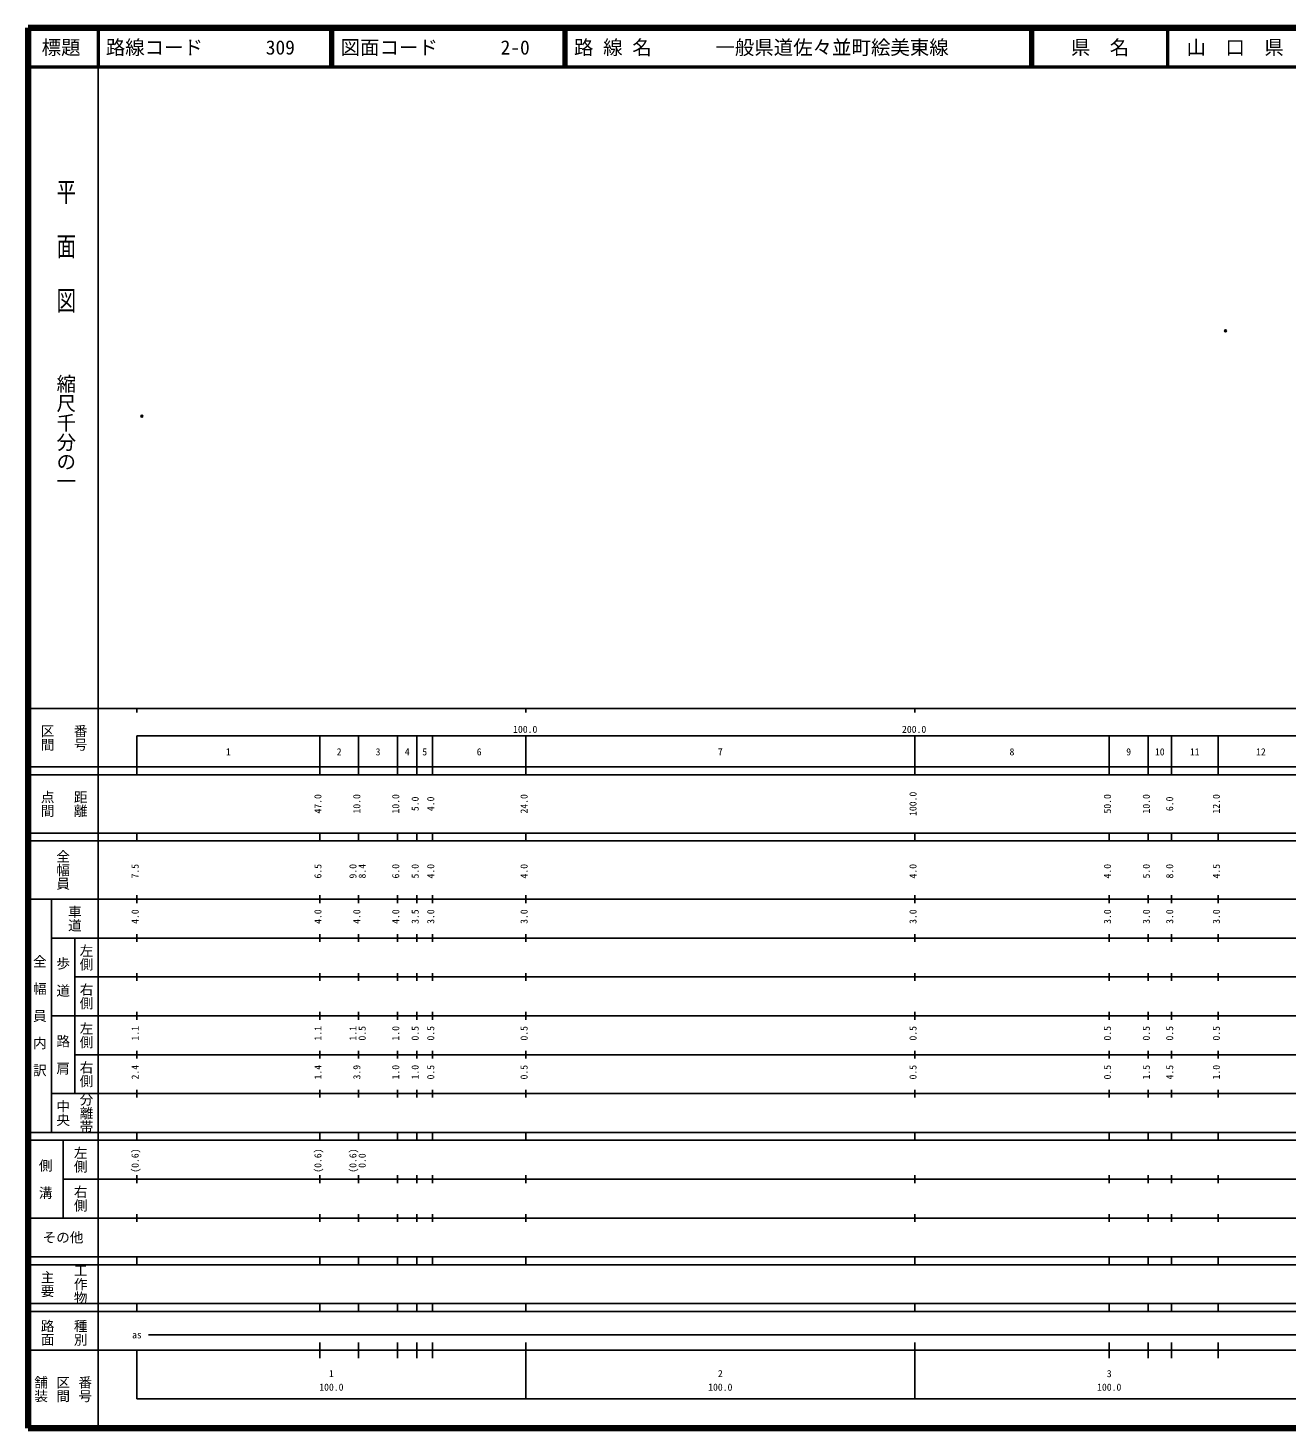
# Model space of a CAD drawing. Units: millimetres on the paper. Extents: x 40 to 680, y 20 to 380.
# Drawn here: x 40 to 363.7, y 20 to 380 of the extents above; entities that cross this region are included whole.
import ezdxf
from ezdxf.enums import TextEntityAlignment as Align

# ---------------------------------------------------------------- set-up
doc = ezdxf.new("R2010")
doc.units = ezdxf.units.MM
doc.header["$PDMODE"] = 32
doc.header["$PDSIZE"] = 0.5
doc.layers.add('M-OTRS', color=6, linetype='Continuous')
doc.layers.add('M-TTL-TXT', color=7, linetype='Continuous')
for name, color, linetype, lineweight in [('M-TTL', 2, 'Continuous', 140), ('M-TTL-BAND', 7, 'Continuous', 25), ('M-TTL-LINE', 7, 'Continuous', 50)]:
    doc.layers.add(name, color=color, linetype=linetype, lineweight=lineweight)
doc.styles.add('@ＭＳ ゴシック', font='')
doc.styles.add('ＭＳ ゴシック', font='')
doc.styles.get('@ＭＳ ゴシック').set_extended_font_data('@MS Gothic')
doc.styles.get('ＭＳ ゴシック').set_extended_font_data('MS Gothic')

msp = doc.modelspace()

# ---------------------------------------------------------------- linework, layer by layer
at = {"layer": 'M-OTRS'}
for p in [(347.897, 302.118), (69.286, 280.157)]:
    msp.add_point(p, dxfattribs=at)
at = {"layer": 'M-TTL'}
for p, q in [((40, 380), (40, 20)), ((680, 380), (40, 380)), ((40, 20), (680, 20))]:
    msp.add_line(p, q, dxfattribs=at)
at = {"layer": 'M-TTL-BAND'}
for p, q in [((58, 370), (58, 20)), ((40, 205), (579, 205)), ((68, 205), (68, 204)), ((168, 205), (168, 204)), ((268, 205), (268, 204)), ((68, 198), (579, 198)), ((68, 198), (68, 188)), ((115, 188), (115, 198)), ((125, 188), (125, 198)), ((135, 188), (135, 198)), ((140, 188), (140, 198)), ((144, 188), (144, 198)), ((168, 188), (168, 198)), ((268, 188), (268, 198)), ((318, 188), (318, 198)), ((328, 188), (328, 198)), ((334, 188), (334, 198)), ((346, 188), (346, 198)), ((40, 190), (579, 190)), ((40, 188), (579, 188)), ((40, 173), (579, 173)), ((68, 171), (68, 173)), ((115, 171), (115, 173)), ((125, 171), (125, 173)), ((135, 171), (135, 173)), ((140, 171), (140, 173)), ((144, 171), (144, 173)), ((168, 171), (168, 173)), ((268, 171), (268, 173)), ((318, 171), (318, 173)), ((328, 171), (328, 173)), ((334, 171), (334, 173)), ((346, 171), (346, 173)), ((40, 171), (579, 171)), ((40, 156), (579, 156)), ((46, 96), (46, 156)), ((68, 155), (68, 157)), ((115, 155), (115, 157)), ((125, 155), (125, 157)), ((135, 155), (135, 157)), ((140, 155), (140, 157)), ((144, 155), (144, 157)), ((168, 155), (168, 157)), ((268, 155), (268, 157)), ((318, 155), (318, 157)), ((328, 155), (328, 157)), ((334, 155), (334, 157)), ((346, 155), (346, 157)), ((46, 146), (579, 146)), ((52, 146), (52, 106)), ((68, 145), (68, 147)), ((115, 145), (115, 147)), ((125, 145), (125, 147)), ((135, 145), (135, 147)), ((140, 145), (140, 147)), ((144, 145), (144, 147)), ((168, 145), (168, 147)), ((268, 145), (268, 147)), ((318, 145), (318, 147)), ((328, 145), (328, 147)), ((334, 145), (334, 147)), ((346, 145), (346, 147)), ((68, 135), (68, 137)), ((115, 135), (115, 137)), ((125, 135), (125, 137)), ((135, 135), (135, 137)), ((140, 135), (140, 137)), ((144, 135), (144, 137)), ((168, 135), (168, 137)), ((268, 135), (268, 137)), ((318, 135), (318, 137)), ((328, 135), (328, 137)), ((334, 135), (334, 137)), ((346, 135), (346, 137)), ((52, 136), (579, 136)), ((46, 126), (579, 126)), ((68, 125), (68, 127)), ((115, 125), (115, 127)), ((125, 125), (125, 127)), ((135, 125), (135, 127)), ((140, 125), (140, 127)), ((144, 125), (144, 127)), ((168, 125), (168, 127)), ((268, 125), (268, 127)), ((318, 125), (318, 127)), ((328, 125), (328, 127)), ((334, 125), (334, 127)), ((346, 125), (346, 127)), ((52, 116), (579, 116)), ((68, 115), (68, 117)), ((115, 115), (115, 117)), ((125, 115), (125, 117)), ((135, 115), (135, 117)), ((140, 115), (140, 117)), ((144, 115), (144, 117)), ((168, 115), (168, 117)), ((268, 115), (268, 117)), ((318, 115), (318, 117)), ((328, 115), (328, 117)), ((334, 115), (334, 117)), ((346, 115), (346, 117)), ((46, 106), (579, 106)), ((68, 105), (68, 107)), ((115, 105), (115, 107)), ((125, 105), (125, 107)), ((135, 105), (135, 107)), ((140, 105), (140, 107)), ((144, 105), (144, 107)), ((168, 105), (168, 107)), ((268, 105), (268, 107)), ((318, 105), (318, 107)), ((328, 105), (328, 107)), ((334, 105), (334, 107)), ((346, 105), (346, 107)), ((40, 96), (579, 96)), ((40, 94), (579, 94)), ((49, 94), (49, 74)), ((68, 94), (68, 96)), ((115, 94), (115, 96)), ((125, 94), (125, 96)), ((135, 94), (135, 96)), ((140, 94), (140, 96)), ((144, 94), (144, 96)), ((168, 94), (168, 96)), ((268, 94), (268, 96)), ((318, 94), (318, 96)), ((328, 94), (328, 96)), ((334, 94), (334, 96)), ((346, 94), (346, 96)), ((49, 84), (579, 84)), ((68, 83), (68, 85)), ((115, 83), (115, 85)), ((125, 83), (125, 85)), ((135, 83), (135, 85)), ((140, 83), (140, 85)), ((144, 83), (144, 85)), ((168, 83), (168, 85)), ((268, 83), (268, 85)), ((318, 83), (318, 85)), ((328, 83), (328, 85)), ((334, 83), (334, 85)), ((346, 83), (346, 85)), ((40, 74), (579, 74)), ((68, 73), (68, 75)), ((115, 73), (115, 75)), ((125, 73), (125, 75)), ((135, 73), (135, 75)), ((140, 73), (140, 75)), ((144, 73), (144, 75)), ((168, 73), (168, 75)), ((268, 73), (268, 75)), ((318, 73), (318, 75)), ((328, 73), (328, 75)), ((334, 73), (334, 75)), ((346, 73), (346, 75)), ((40, 64), (579, 64)), ((40, 62), (579, 62)), ((68, 62), (68, 64)), ((115, 62), (115, 64)), ((125, 62), (125, 64)), ((135, 62), (135, 64)), ((140, 62), (140, 64)), ((144, 62), (144, 64)), ((168, 62), (168, 64)), ((268, 62), (268, 64)), ((318, 62), (318, 64)), ((328, 62), (328, 64)), ((334, 62), (334, 64)), ((346, 62), (346, 64)), ((40, 52), (579, 52)), ((68, 50), (68, 52)), ((115, 50), (115, 52)), ((125, 50), (125, 52)), ((135, 50), (135, 52)), ((140, 50), (140, 52)), ((144, 50), (144, 52)), ((168, 50), (168, 52)), ((268, 50), (268, 52)), ((318, 50), (318, 52)), ((328, 50), (328, 52)), ((334, 50), (334, 52)), ((346, 50), (346, 52)), ((40, 50), (579, 50)), ((71, 44), (565, 44)), ((40, 40), (579, 40)), ((68, 40), (68, 27.5)), ((115, 38), (115, 42)), ((125, 38), (125, 42)), ((135, 38), (135, 42)), ((140, 38), (140, 42)), ((144, 38), (144, 42)), ((168, 27.5), (168, 42)), ((268, 27.5), (268, 42)), ((318, 38), (318, 42)), ((328, 38), (328, 42)), ((334, 38), (334, 42)), ((346, 38), (346, 42)), ((68, 27.5), (579, 27.5))]:
    msp.add_line(p, q, dxfattribs=at)
at = {"layer": 'M-TTL-LINE'}
for p, q in [((58, 380), (58, 370)), ((117.75, 380), (117.75, 370)), ((118.25, 380), (118.25, 370)), ((177.75, 380), (177.75, 370)), ((178.25, 380), (178.25, 370)), ((297.75, 380), (297.75, 370)), ((298.25, 380), (298.25, 370)), ((333, 380), (333, 370)), ((40, 370), (680, 370))]:
    msp.add_line(p, q, dxfattribs=at)

# ---------------------------------------------------------------- texts
at = {"layer": 'M-TTL-BAND', "style": '@ＭＳ ゴシック', "width": 1.4}
msp.add_text('平  面  図', height=3.666, rotation=270, dxfattribs=at).set_placement((49.777, 306.475), align=Align.MIDDLE_RIGHT)
at = {"layer": 'M-TTL-BAND', "style": '@ＭＳ ゴシック'}
msp.add_text('縮尺千分の一', height=3.666, rotation=270, dxfattribs=at).set_placement((49.777, 261.03), align=Align.MIDDLE_RIGHT)
for s, p in [('区間', (45, 197.5)), ('番号', (53.5, 197.5)), ('点間', (45, 180.5)), ('距離', (53.5, 180.5)), ('全幅員', (49, 163.5)), ('車道', (52, 151)), ('左側', (55, 141)), ('全\u3000幅\u3000員\u3000内\u3000訳', (43, 126)), ('歩\u3000道', (49, 136)), ('右側', (55, 131)), ('左側', (55, 121)), ('路\u3000肩', (49, 116)), ('右側', (55, 111)), ('分離帯', (55, 101)), ('中央', (49, 101)), ('左側', (53.5, 89)), ('側\u3000溝', (44.5, 84)), ('右側', (53.5, 79)), ('工作物', (53.5, 57)), ('主要', (45, 57)), ('路面', (45, 44.5)), ('種別', (53.5, 44.5)), ('舗装', (43.333, 30)), ('区間', (49, 30)), ('番号', (54.667, 30))]:
    msp.add_text(s, height=2.566, rotation=270, dxfattribs=at).set_placement(p, align=Align.MIDDLE_CENTER)
at = {"layer": 'M-TTL-BAND', "style": 'ＭＳ ゴシック'}
for s, p in [('100.0', (167.844, 198.195)), ('200.0', (267.844, 198.195)), ('1', (91.5, 192.405)), ('2', (120, 192.405)), ('3', (130, 192.405)), ('4', (137.5, 192.405)), ('5', (142, 192.405)), ('6', (156, 192.405)), ('7', (218, 192.405)), ('8', (293, 192.405)), ('9', (323, 192.405)), ('10', (331, 192.405)), ('11', (340, 192.405)), ('12', (357, 192.405)), ('as', (68, 42.5)), ('1', (118, 32.523)), ('2', (218, 32.523)), ('3', (318, 32.523)), ('100.0', (118, 29.033)), ('100.0', (218, 29.033)), ('100.0', (318, 29.033))]:
    msp.add_text(s, height=1.833, dxfattribs=at).set_placement(p, align=Align.BOTTOM_CENTER)
for s, p in [('47.0', (116, 180.5)), ('10.0', (126, 180.5)), ('10.0', (136, 180.5)), ('5.0', (141, 180.5)), ('4.0', (145, 180.5)), ('24.0', (169, 180.5)), ('100.0', (269, 180.5)), ('50.0', (319, 180.5)), ('10.0', (329, 180.5)), ('6.0', (335, 180.5)), ('12.0', (347, 180.5)), ('7.5', (69, 163.174)), ('6.5', (116, 163.174)), ('9.0', (125, 163.174)), ('8.4', (127.37, 163.174)), ('6.0', (136, 163.174)), ('5.0', (141, 163.174)), ('4.0', (145, 163.174)), ('4.0', (169, 163.174)), ('4.0', (269, 163.174)), ('4.0', (319, 163.174)), ('5.0', (329, 163.174)), ('8.0', (335, 163.174)), ('4.5', (347, 163.174)), ('4.0', (69, 151.5)), ('4.0', (116, 151.5)), ('4.0', (126, 151.5)), ('4.0', (136, 151.5)), ('3.5', (141, 151.5)), ('3.0', (145, 151.5)), ('3.0', (169, 151.5)), ('3.0', (269, 151.5)), ('3.0', (319, 151.5)), ('3.0', (329, 151.5)), ('3.0', (335, 151.5)), ('3.0', (347, 151.5)), ('1.1', (69, 121.5)), ('1.1', (116, 121.5)), ('1.1', (125, 121.5)), ('0.5', (127.37, 121.5)), ('1.0', (136, 121.5)), ('0.5', (141, 121.5)), ('0.5', (145, 121.5)), ('0.5', (169, 121.5)), ('0.5', (269, 121.5)), ('0.5', (319, 121.5)), ('0.5', (329, 121.5)), ('0.5', (335, 121.5)), ('0.5', (347, 121.5)), ('2.4', (69, 111.5)), ('1.4', (116, 111.5)), ('3.9', (126, 111.5)), ('1.0', (136, 111.5)), ('1.0', (141, 111.5)), ('0.5', (145, 111.5)), ('0.5', (169, 111.5)), ('0.5', (269, 111.5)), ('0.5', (319, 111.5)), ('1.5', (329, 111.5)), ('4.5', (335, 111.5)), ('1.0', (347, 111.5)), ('(0.6)', (69, 88.764)), ('(0.6)', (116, 88.764)), ('(0.6)', (125, 88.764)), ('0.0', (127.37, 88.764))]:
    msp.add_text(s, height=1.833, rotation=90, dxfattribs=at).set_placement(p, align=Align.BOTTOM_CENTER)
msp.add_text('その他', height=2.566, dxfattribs=at).set_placement((49, 69), align=Align.MIDDLE_CENTER)
at = {"layer": 'M-TTL-TXT', "style": 'ＭＳ ゴシック'}
for s, p in [('標題', (48.5, 375)), ('県\u3000名', (315.625, 375)), ('山\u3000口\u3000県', (350.375, 375))]:
    msp.add_text(s, height=3.666, dxfattribs=at).set_placement(p, align=Align.MIDDLE_CENTER)
for s, p in [('路線コード', (60, 375)), ('309', (101.142, 375)), ('図面コード', (120.38, 375)), ('2-0', (161.521, 375)), ('路 線 名', (180.38, 375)), ('一般県道佐々並町絵美東線', (216.734, 375))]:
    msp.add_text(s, height=3.666, dxfattribs=at).set_placement(p, align=Align.MIDDLE_LEFT)

doc.saveas('drawing.dxf')
